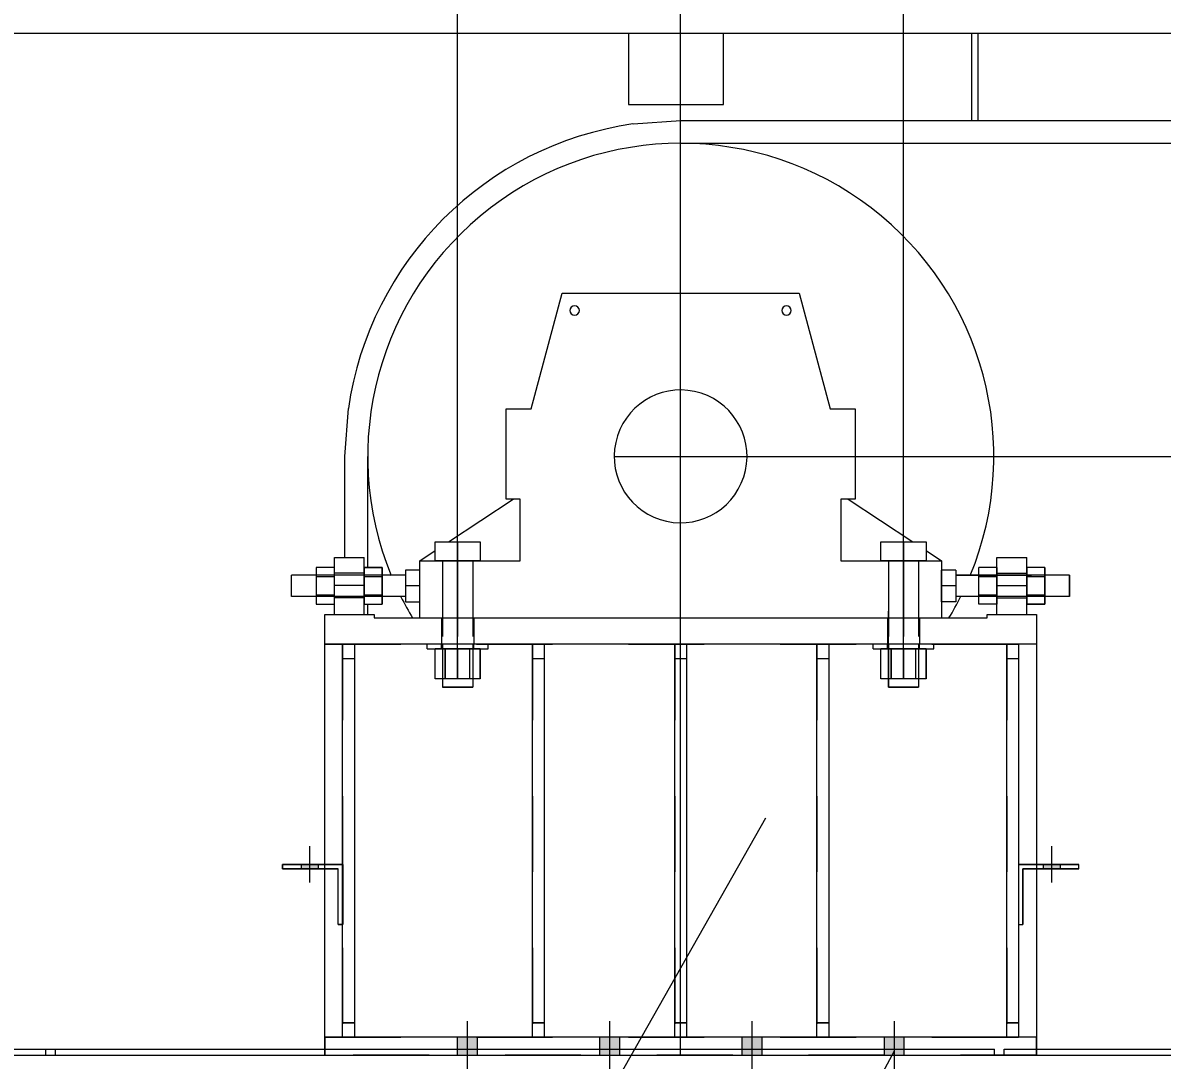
# Model space of a CAD drawing. Header units: millimetres. Extents: x 2 to 845, y 5 to 599.
# Drawn here: x 166.62 to 196.65, y 475.93 to 503.26 of the extents above; entities that cross this region are included whole.
import ezdxf

# ---------------------------------------------------------------- set-up
doc = ezdxf.new("R2010")
doc.units = ezdxf.units.MM
doc.linetypes.add('XKITLINE00', pattern=[0])
doc.linetypes.add('XKITLINE02', pattern=[4, 2, -2])
for name, color, linetype, lineweight in [('Cota', 4, 'Continuous', 0), ('Marca da peça', 2, 'Continuous', 0), ('Marca do parafuso', 4, 'Continuous', 0), ('Parafuso', 3, 'Continuous', 0), ('Peça', 2, 'Continuous', 0)]:
    doc.layers.add(name, color=color, linetype=linetype, lineweight=lineweight)
doc.styles.add('ROMANS', font='ROMANS__.TTF')
doc.styles.add('SIMPLEX', font='SIMPLEX_.TTF')

# ---------------------------------------------------------------- blocks, each defined once
blk = doc.blocks.new('*A568')
at = {"layer": 'Peça', "color": 7, "linetype": 'XKITLINE02', "lineweight": 0}
for p, q in [((180.05, 486.889), (180.05, 476.539)), ((180.05, 486.889), (180.362, 486.889)), ((180.362, 486.889), (180.362, 476.539)), ((180.05, 486.514), (180.362, 486.514)), ((180.362, 476.914), (180.05, 476.914)), ((180.362, 476.539), (180.05, 476.539))]:
    blk.add_line(p, q, dxfattribs=at)
blk = doc.blocks.new('*A569')
at = {"layer": 'Peça', "color": 7, "linetype": 'XKITLINE02', "lineweight": 0}
for p, q in [((175.05, 476.539), (175.05, 486.889)), ((175.05, 486.889), (175.362, 486.889)), ((175.362, 486.889), (175.362, 476.539)), ((175.05, 486.514), (175.362, 486.514)), ((175.05, 476.914), (175.362, 476.914)), ((175.05, 476.539), (175.362, 476.539))]:
    blk.add_line(p, q, dxfattribs=at)
blk = doc.blocks.new('*A570')
at = {"layer": 'Peça', "color": 7, "linetype": 'XKITLINE02', "lineweight": 0}
for p, q in [((175.05, 486.889), (175.05, 476.539)), ((175.05, 486.889), (175.362, 486.889)), ((175.362, 486.889), (175.362, 476.539)), ((175.05, 486.514), (175.362, 486.514)), ((175.362, 476.914), (175.05, 476.914)), ((175.362, 476.539), (175.05, 476.539))]:
    blk.add_line(p, q, dxfattribs=at)
blk = doc.blocks.new('*A571')
at = {"layer": 'Peça', "color": 7, "linetype": 'XKITLINE02', "lineweight": 0}
for p, q in [((177.486, 489.089), (177.486, 489.589)), ((177.486, 489.589), (178.676, 489.589)), ((178.081, 489.589), (178.081, 489.089)), ((178.676, 489.589), (178.676, 489.089)), ((178.676, 489.089), (177.486, 489.089)), ((177.684, 489.089), (177.684, 485.757)), ((178.478, 489.089), (178.478, 485.757)), ((178.478, 485.757), (177.684, 485.757))]:
    blk.add_line(p, q, dxfattribs=at)
blk = doc.blocks.new('*A572')
at = {"layer": 'Peça', "color": 7, "linetype": 'XKITLINE02', "lineweight": 0}
for p, q in [((177.486, 485.976), (177.486, 486.77)), ((178.676, 486.77), (177.486, 486.77)), ((177.756, 486.77), (177.756, 485.976)), ((178.081, 486.77), (178.081, 485.976)), ((178.406, 485.976), (178.406, 486.77)), ((178.676, 485.976), (178.676, 486.77)), ((178.676, 485.976), (177.486, 485.976))]:
    blk.add_line(p, q, dxfattribs=at)
blk = doc.blocks.new('*A574')
at = {"layer": 'Peça', "color": 7, "linetype": 'XKITLINE02', "lineweight": 0}
for p, q in [((192.293, 487.677), (192.293, 489.177)), ((192.293, 489.177), (193.081, 489.177)), ((193.081, 487.677), (193.081, 489.177)), ((192.293, 487.677), (193.081, 487.677))]:
    blk.add_line(p, q, dxfattribs=at)
blk = doc.blocks.new('*A575')
at = {"layer": 'Peça', "color": 7, "linetype": 'XKITLINE02', "lineweight": 0}
for p, q in [((193.556, 488.908), (193.081, 488.908)), ((193.081, 488.908), (193.081, 487.946)), ((193.556, 488.908), (193.556, 487.946)), ((193.556, 488.668), (193.081, 488.668)), ((193.556, 488.186), (193.081, 488.186)), ((193.556, 487.946), (193.081, 487.946))]:
    blk.add_line(p, q, dxfattribs=at)
blk = doc.blocks.new('*A576')
at = {"layer": 'Peça', "color": 7, "linetype": 'XKITLINE02', "lineweight": 0}
for p, q in [((190.831, 488.01), (190.831, 488.844)), ((191.206, 488.844), (190.831, 488.844)), ((191.206, 488.844), (191.206, 488.01)), ((191.206, 488.705), (194.206, 488.705)), ((194.206, 488.705), (194.206, 488.149)), ((191.206, 488.427), (190.831, 488.427)), ((191.206, 488.01), (190.831, 488.01)), ((194.206, 488.149), (191.206, 488.149))]:
    blk.add_line(p, q, dxfattribs=at)
blk = doc.blocks.new('*A577')
at = {"layer": 'Peça', "color": 7, "linetype": 'XKITLINE02', "lineweight": 0}
for p, q in [((174.581, 476.539), (174.581, 486.889)), ((174.581, 486.889), (193.331, 486.889)), ((193.331, 486.889), (193.331, 476.539)), ((193.331, 476.539), (174.581, 476.539))]:
    blk.add_line(p, q, dxfattribs=at)
blk = doc.blocks.new('*A578')
at = {"layer": 'Peça', "color": 7, "linetype": 'XKITLINE02', "lineweight": 0}
for p, q in [((192.55, 476.539), (192.55, 486.889)), ((192.55, 486.889), (192.862, 486.889)), ((192.862, 486.889), (192.862, 476.539)), ((192.55, 486.514), (192.862, 486.514)), ((192.55, 476.914), (192.862, 476.914)), ((192.55, 476.539), (192.862, 476.539))]:
    blk.add_line(p, q, dxfattribs=at)
blk = doc.blocks.new('*A579')
at = {"layer": 'Peça', "color": 7, "linetype": 'XKITLINE02', "lineweight": 0}
for p, q in [((192.55, 486.889), (192.55, 476.539)), ((192.55, 486.889), (192.862, 486.889)), ((192.862, 486.889), (192.862, 476.539)), ((192.55, 486.514), (192.862, 486.514)), ((192.862, 476.914), (192.55, 476.914)), ((192.862, 476.539), (192.55, 476.539))]:
    blk.add_line(p, q, dxfattribs=at)
blk = doc.blocks.new('*A580')
at = {"layer": 'Peça', "color": 7, "linetype": 'XKITLINE02', "lineweight": 0}
for p, q in [((187.55, 476.539), (187.55, 486.889)), ((187.55, 486.889), (187.862, 486.889)), ((187.862, 486.889), (187.862, 476.539)), ((187.55, 486.514), (187.862, 486.514)), ((187.55, 476.914), (187.862, 476.914)), ((187.55, 476.539), (187.862, 476.539))]:
    blk.add_line(p, q, dxfattribs=at)
blk = doc.blocks.new('*A581')
at = {"layer": 'Peça', "color": 7, "linetype": 'XKITLINE02', "lineweight": 0}
for p, q in [((174.581, 487.677), (175.881, 487.677)), ((174.581, 486.889), (174.581, 487.677)), ((175.881, 487.677), (175.881, 487.589)), ((192.031, 487.589), (192.031, 487.677)), ((192.031, 487.677), (193.331, 487.677)), ((193.331, 487.677), (193.331, 486.889)), ((175.881, 487.589), (192.031, 487.589)), ((193.331, 486.889), (174.581, 486.889))]:
    blk.add_line(p, q, dxfattribs=at)
blk = doc.blocks.new('*A582')
at = {"layer": 'Peça', "color": 7, "linetype": 'XKITLINE02', "lineweight": 0}
for p, q in [((189.236, 489.089), (189.236, 489.589)), ((189.236, 489.589), (190.426, 489.589)), ((189.831, 489.589), (189.831, 489.089)), ((190.426, 489.589), (190.426, 489.089)), ((190.426, 489.089), (189.236, 489.089)), ((189.434, 485.757), (189.434, 489.089)), ((190.228, 489.089), (190.228, 485.757)), ((190.228, 485.757), (189.434, 485.757))]:
    blk.add_line(p, q, dxfattribs=at)
blk = doc.blocks.new('*A583')
at = {"layer": 'Peça', "color": 7, "linetype": 'XKITLINE02', "lineweight": 0}
for p, q in [((189.236, 485.976), (189.236, 486.77)), ((190.426, 486.77), (189.236, 486.77)), ((189.506, 486.77), (189.506, 485.976)), ((189.831, 486.77), (189.831, 485.976)), ((190.156, 485.976), (190.156, 486.77)), ((190.426, 485.976), (190.426, 486.77)), ((190.426, 485.976), (189.236, 485.976))]:
    blk.add_line(p, q, dxfattribs=at)
blk = doc.blocks.new('*A584')
at = {"layer": 'Peça', "color": 7, "linetype": 'XKITLINE02', "lineweight": 0}
for p, q in [((189.031, 486.771), (189.031, 486.889)), ((190.631, 486.888), (189.031, 486.889)), ((189.031, 486.771), (190.631, 486.77)), ((189.406, 486.77), (189.406, 486.889)), ((190.256, 486.77), (190.256, 486.889)), ((190.631, 486.77), (190.631, 486.888))]:
    blk.add_line(p, q, dxfattribs=at)
blk = doc.blocks.new('*A585')
at = {"layer": 'Peça', "color": 7, "linetype": 'XKITLINE02', "lineweight": 0}
for p, q in [((189.236, 489.089), (189.236, 489.589)), ((189.236, 489.589), (190.426, 489.589)), ((189.831, 489.589), (189.831, 489.089)), ((190.426, 489.589), (190.426, 489.089)), ((190.426, 489.089), (189.236, 489.089)), ((189.434, 485.757), (189.434, 489.089)), ((190.228, 489.089), (190.228, 485.757)), ((190.228, 485.757), (189.434, 485.757))]:
    blk.add_line(p, q, dxfattribs=at)
blk = doc.blocks.new('*A586')
at = {"layer": 'Peça', "color": 7, "linetype": 'XKITLINE02', "lineweight": 0}
for p, q in [((175.618, 488.908), (175.618, 487.946)), ((176.093, 488.908), (175.618, 488.908)), ((176.093, 487.946), (176.093, 488.908)), ((176.093, 488.668), (175.618, 488.668)), ((176.093, 488.186), (175.618, 488.186)), ((175.618, 487.946), (176.093, 487.946))]:
    blk.add_line(p, q, dxfattribs=at)
blk = doc.blocks.new('*A587')
at = {"layer": 'Peça', "color": 7, "linetype": 'XKITLINE02', "lineweight": 0}
for p, q in [((174.356, 488.908), (174.356, 487.946)), ((174.831, 488.908), (174.356, 488.908)), ((174.831, 487.946), (174.831, 488.908)), ((174.831, 488.668), (174.356, 488.668)), ((174.831, 488.186), (174.356, 488.186)), ((174.356, 487.946), (174.831, 487.946))]:
    blk.add_line(p, q, dxfattribs=at)
blk = doc.blocks.new('*A588')
at = {"layer": 'Peça', "color": 7, "linetype": 'XKITLINE02', "lineweight": 0}
for p, q in [((176.706, 488.705), (173.706, 488.705)), ((173.706, 488.149), (173.706, 488.705)), ((176.706, 488.844), (176.706, 488.01)), ((177.081, 488.844), (176.706, 488.844)), ((177.081, 488.01), (177.081, 488.844)), ((177.081, 488.427), (176.706, 488.427)), ((176.706, 488.149), (173.706, 488.149)), ((176.706, 488.01), (177.081, 488.01))]:
    blk.add_line(p, q, dxfattribs=at)
blk = doc.blocks.new('*A593')
at = {"layer": 'Peça', "color": 7, "linetype": 'XKITLINE02', "lineweight": 0}
for p, q in [((187.55, 486.889), (187.55, 476.539)), ((187.55, 486.889), (187.862, 486.889)), ((187.862, 486.889), (187.862, 476.539)), ((187.55, 486.514), (187.862, 486.514)), ((187.862, 476.914), (187.55, 476.914)), ((187.862, 476.539), (187.55, 476.539))]:
    blk.add_line(p, q, dxfattribs=at)
blk = doc.blocks.new('*A594')
at = {"layer": 'Peça', "color": 7, "linetype": 'XKITLINE02', "lineweight": 0}
for p, q in [((183.8, 476.539), (183.8, 486.889)), ((183.8, 486.889), (184.112, 486.889)), ((184.112, 486.889), (184.112, 476.539)), ((183.8, 486.514), (184.112, 486.514)), ((183.8, 476.914), (184.112, 476.914)), ((183.8, 476.539), (184.112, 476.539))]:
    blk.add_line(p, q, dxfattribs=at)
blk = doc.blocks.new('*A595')
at = {"layer": 'Peça', "color": 7, "linetype": 'XKITLINE02', "lineweight": 0}
for p, q in [((183.8, 486.889), (183.8, 476.539)), ((183.8, 486.889), (184.112, 486.889)), ((184.112, 486.889), (184.112, 476.539)), ((183.8, 486.514), (184.112, 486.514)), ((184.112, 476.914), (183.8, 476.914)), ((184.112, 476.539), (183.8, 476.539))]:
    blk.add_line(p, q, dxfattribs=at)
blk = doc.blocks.new('*A596')
at = {"layer": 'Peça', "color": 7, "linetype": 'XKITLINE02', "lineweight": 0}
for p, q in [((180.05, 476.539), (180.05, 486.889)), ((180.05, 486.889), (180.362, 486.889)), ((180.362, 486.889), (180.362, 476.539)), ((180.05, 486.514), (180.362, 486.514)), ((180.05, 476.914), (180.362, 476.914)), ((180.05, 476.539), (180.362, 476.539))]:
    blk.add_line(p, q, dxfattribs=at)
blk = doc.blocks.new('*A600')
at = {"layer": 'Parafuso', "color": 7, "linetype": 'XKITLINE02', "lineweight": 0}
for p, q in [((175.618, 488.762), (174.831, 488.762)), ((175.618, 488.437), (174.831, 488.437)), ((175.618, 488.112), (174.831, 488.112))]:
    blk.add_line(p, q, dxfattribs=at)
blk = doc.blocks.new('*A601')
at = {"layer": 'Parafuso', "color": 7, "linetype": 'XKITLINE02', "lineweight": 0}
for p, q in [((192.293, 488.762), (193.081, 488.762)), ((192.293, 488.437), (193.081, 488.437)), ((192.293, 488.112), (193.081, 488.112))]:
    blk.add_line(p, q, dxfattribs=at)
blk = doc.blocks.new('*A602')
at = {"layer": 'Parafuso', "color": 7, "linetype": 'XKITLINE02', "lineweight": 0}
for p, q in [((178.331, 476.959), (178.331, 475.372)), ((178.331, 476.959), (178.331, 475.372)), ((182.081, 476.959), (182.081, 475.372)), ((182.081, 476.959), (182.081, 475.372)), ((185.831, 476.959), (185.831, 475.372)), ((185.831, 476.959), (185.831, 475.372)), ((189.581, 476.959), (189.581, 475.372)), ((189.581, 476.959), (189.581, 475.372)), ((178.068, 476.539), (178.068, 476.064)), ((178.068, 476.539), (178.068, 476.064)), ((178.593, 476.539), (178.593, 476.064)), ((178.593, 476.539), (178.593, 476.064)), ((181.818, 476.539), (181.818, 476.064)), ((181.818, 476.539), (181.818, 476.064)), ((182.343, 476.539), (182.343, 476.064)), ((182.343, 476.539), (182.343, 476.064)), ((185.568, 476.539), (185.568, 476.064)), ((185.568, 476.539), (185.568, 476.064)), ((186.093, 476.539), (186.093, 476.064)), ((186.093, 476.539), (186.093, 476.064)), ((189.318, 476.539), (189.318, 476.064)), ((189.318, 476.539), (189.318, 476.064)), ((189.843, 476.539), (189.843, 476.064)), ((189.843, 476.539), (189.843, 476.064))]:
    blk.add_line(p, q, dxfattribs=at)
blk = doc.blocks.new('*A603')
at = {"layer": 'Peça', "color": 7, "linetype": 'XKITLINE02', "lineweight": 0}
for p, q in [((174.831, 487.677), (174.831, 489.177)), ((174.831, 489.177), (175.618, 489.177)), ((175.618, 487.677), (175.618, 489.177)), ((174.831, 487.677), (175.618, 487.677))]:
    blk.add_line(p, q, dxfattribs=at)
blk = doc.blocks.new('*A604')
at = {"layer": 'Peça', "color": 7, "linetype": 'XKITLINE02', "lineweight": 0}
for p, q in [((189.236, 485.976), (189.236, 486.77)), ((190.426, 486.77), (189.236, 486.77)), ((189.506, 486.77), (189.506, 485.976)), ((189.831, 486.77), (189.831, 485.976)), ((190.156, 485.976), (190.156, 486.77)), ((190.426, 485.976), (190.426, 486.77)), ((190.426, 485.976), (189.236, 485.976))]:
    blk.add_line(p, q, dxfattribs=at)
blk = doc.blocks.new('*A605')
at = {"layer": 'Peça', "color": 7, "linetype": 'XKITLINE02', "lineweight": 0}
for p, q in [((189.031, 486.771), (189.031, 486.889)), ((190.631, 486.888), (189.031, 486.889)), ((189.031, 486.771), (190.631, 486.77)), ((189.406, 486.77), (189.406, 486.889)), ((190.256, 486.77), (190.256, 486.889)), ((190.631, 486.77), (190.631, 486.888))]:
    blk.add_line(p, q, dxfattribs=at)
blk = doc.blocks.new('*A606')
at = {"layer": 'Peça', "color": 7, "linetype": 'XKITLINE02', "lineweight": 0}
for p, q in [((177.281, 486.771), (177.281, 486.889)), ((178.881, 486.888), (177.281, 486.889)), ((177.281, 486.771), (178.881, 486.77)), ((177.656, 486.77), (177.656, 486.889)), ((178.506, 486.77), (178.506, 486.889)), ((178.881, 486.77), (178.881, 486.888))]:
    blk.add_line(p, q, dxfattribs=at)
blk = doc.blocks.new('*A627')
at = {"layer": 'Peça', "color": 7, "linetype": 'XKITLINE02', "lineweight": 0}
for p, q in [((192.859, 481.089), (192.859, 479.502)), ((192.859, 481.089), (194.447, 481.089)), ((192.859, 481.089), (194.447, 481.089)), ((194.447, 480.97), (194.447, 481.089)), ((192.978, 479.502), (192.978, 480.97)), ((192.978, 480.97), (194.447, 480.97)), ((192.978, 480.97), (194.447, 480.97)), ((192.859, 479.502), (192.978, 479.502)), ((192.859, 479.502), (192.978, 479.502))]:
    blk.add_line(p, q, dxfattribs=at)
blk = doc.blocks.new('*A630')
at = {"layer": 'Peça', "color": 7, "linetype": 'XKITLINE02', "lineweight": 0}
for p, q in [((173.465, 480.97), (173.465, 481.089)), ((173.465, 481.089), (175.053, 481.089)), ((173.465, 481.089), (175.053, 481.089)), ((175.053, 481.089), (175.053, 479.502)), ((174.934, 480.97), (173.465, 480.97)), ((173.465, 480.97), (174.934, 480.97)), ((174.934, 479.502), (174.934, 480.97)), ((174.934, 479.502), (175.053, 479.502)), ((174.934, 479.502), (175.053, 479.502))]:
    blk.add_line(p, q, dxfattribs=at)
blk = doc.blocks.new('*A631')
at = {"layer": 'Parafuso'}
blk.add_hatch(color=7, dxfattribs=at).paths.add_polyline_path([(193.507, 480.97), (193.507, 481.089), (193.957, 481.089), (193.957, 480.97)], flags=17)
at = {"layer": 'Parafuso', "color": 7, "linetype": 'XKITLINE00', "lineweight": 0}
for p, q in [((193.732, 481.565), (193.732, 480.613)), ((193.507, 481.089), (193.507, 480.97)), ((193.957, 481.089), (193.957, 480.97))]:
    blk.add_line(p, q, dxfattribs=at)
blk = doc.blocks.new('*A632')
at = {"layer": 'Parafuso'}
blk.add_hatch(color=7, dxfattribs=at).paths.add_polyline_path([(173.955, 480.97), (173.955, 481.089), (174.405, 481.089), (174.405, 480.97)], flags=17)
at = {"layer": 'Parafuso', "color": 7, "linetype": 'XKITLINE00', "lineweight": 0}
for p, q in [((174.18, 481.565), (174.18, 480.613)), ((173.955, 481.089), (173.955, 480.97)), ((174.405, 481.089), (174.405, 480.97))]:
    blk.add_line(p, q, dxfattribs=at)
blk = doc.blocks.new('*A633')
at = {"layer": 'Peça', "color": 7, "linetype": 'XKITLINE02', "lineweight": 0}
for p, q in [((177.486, 489.089), (177.486, 489.589)), ((177.486, 489.589), (178.676, 489.589)), ((178.081, 489.589), (178.081, 489.089)), ((178.676, 489.589), (178.676, 489.089)), ((178.676, 489.089), (177.486, 489.089)), ((177.684, 489.089), (177.684, 485.757)), ((178.478, 489.089), (178.478, 485.757)), ((178.478, 485.757), (177.684, 485.757))]:
    blk.add_line(p, q, dxfattribs=at)
blk = doc.blocks.new('*A634')
at = {"layer": 'Peça', "color": 7, "linetype": 'XKITLINE02', "lineweight": 0}
for p, q in [((177.281, 486.771), (177.281, 486.889)), ((178.881, 486.888), (177.281, 486.889)), ((177.281, 486.771), (178.881, 486.77)), ((177.656, 486.77), (177.656, 486.889)), ((178.506, 486.77), (178.506, 486.889)), ((178.881, 486.77), (178.881, 486.888))]:
    blk.add_line(p, q, dxfattribs=at)
blk = doc.blocks.new('*A635')
at = {"layer": 'Peça', "color": 7, "linetype": 'XKITLINE02', "lineweight": 0}
for p, q in [((177.486, 485.976), (177.486, 486.77)), ((178.676, 486.77), (177.486, 486.77)), ((177.756, 486.77), (177.756, 485.976)), ((178.081, 486.77), (178.081, 485.976)), ((178.406, 485.976), (178.406, 486.77)), ((178.676, 485.976), (178.676, 486.77)), ((178.676, 485.976), (177.486, 485.976))]:
    blk.add_line(p, q, dxfattribs=at)
blk = doc.blocks.new('*A636')
at = {"layer": 'Peça', "color": 7, "linetype": 'XKITLINE02', "lineweight": 0}
for p, q in [((174.581, 476.064), (174.581, 476.539)), ((174.581, 476.539), (193.331, 476.539)), ((193.331, 476.064), (193.331, 476.539)), ((174.581, 476.064), (193.331, 476.064))]:
    blk.add_line(p, q, dxfattribs=at)
blk = doc.blocks.new('*A689')
at = {"layer": 'Peça', "color": 4, "linetype": 'XKITLINE00', "lineweight": 0}
for p, q in [((174.581, 476.539), (174.581, 476.222)), ((193.331, 476.539), (174.581, 476.539)), ((193.331, 476.539), (193.331, 476.222))]:
    blk.add_line(p, q, dxfattribs=at)
at = {"layer": 'Peça', "color": 7, "linetype": 'XKITLINE02', "lineweight": 0}
for p, q in [((174.581, 476.222), (174.581, 476.064)), ((193.331, 476.064), (174.581, 476.064)), ((193.331, 476.222), (193.331, 476.064))]:
    blk.add_line(p, q, dxfattribs=at)
blk = doc.blocks.new('*A690')
at = {"layer": 'Peça', "color": 4, "linetype": 'XKITLINE00', "lineweight": 0}
for p, q in [((177.281, 486.771), (177.281, 486.889)), ((177.281, 486.771), (178.881, 486.77)), ((178.881, 486.888), (177.515, 486.889)), ((178.881, 486.77), (178.881, 486.888))]:
    blk.add_line(p, q, dxfattribs=at)
at = {"layer": 'Peça', "color": 7, "linetype": 'XKITLINE02', "lineweight": 0}
for p, q in [((177.515, 486.889), (177.281, 486.889)), ((177.656, 486.77), (177.656, 486.889)), ((178.506, 486.77), (178.506, 486.889))]:
    blk.add_line(p, q, dxfattribs=at)
blk = doc.blocks.new('*A691')
at = {"layer": 'Peça', "color": 4, "linetype": 'XKITLINE00', "lineweight": 0}
for p, q in [((177.486, 485.976), (177.486, 486.77)), ((177.775, 486.77), (177.486, 486.77)), ((178.081, 486.77), (178.081, 485.976)), ((178.676, 486.77), (178.676, 485.976)), ((178.676, 485.976), (177.486, 485.976))]:
    blk.add_line(p, q, dxfattribs=at)
at = {"layer": 'Peça', "color": 7, "linetype": 'XKITLINE02', "lineweight": 0}
for p, q in [((177.756, 485.976), (177.756, 486.77)), ((178.676, 486.77), (177.775, 486.77)), ((178.406, 485.976), (178.406, 486.77)), ((178.676, 486.77), (178.676, 486.77)), ((178.676, 486.77), (178.676, 486.77))]:
    blk.add_line(p, q, dxfattribs=at)
blk = doc.blocks.new('*A692')
at = {"layer": 'Peça', "color": 4, "linetype": 'XKITLINE00', "lineweight": 0}
for p, q in [((177.486, 489.089), (177.486, 489.589)), ((177.486, 489.589), (178.676, 489.589)), ((178.081, 489.589), (178.081, 489.089)), ((178.676, 489.589), (178.676, 489.089)), ((177.684, 486.889), (177.684, 486.889)), ((177.684, 486.77), (177.684, 486.77)), ((178.478, 486.889), (178.478, 486.889)), ((177.684, 485.976), (177.684, 485.757)), ((178.478, 485.976), (178.478, 485.757)), ((177.684, 485.757), (178.478, 485.757))]:
    blk.add_line(p, q, dxfattribs=at)
at = {"layer": 'Peça', "color": 7, "linetype": 'XKITLINE02', "lineweight": 0}
for p, q in [((178.676, 489.089), (177.486, 489.089)), ((177.684, 489.089), (177.684, 486.889)), ((178.478, 489.089), (178.478, 486.889)), ((177.684, 486.889), (177.684, 486.77)), ((177.684, 486.77), (177.684, 485.976)), ((178.478, 486.889), (178.478, 485.976))]:
    blk.add_line(p, q, dxfattribs=at)
blk = doc.blocks.new('*A693')
at = {"layer": 'Peça', "color": 7, "linetype": 'XKITLINE02', "lineweight": 0}
for p, q in [((177.281, 486.771), (177.281, 486.889)), ((178.881, 486.888), (177.281, 486.889)), ((177.281, 486.771), (178.881, 486.77)), ((177.656, 486.77), (177.656, 486.889)), ((178.506, 486.77), (178.506, 486.889)), ((178.881, 486.77), (178.881, 486.888))]:
    blk.add_line(p, q, dxfattribs=at)
blk = doc.blocks.new('*A694')
at = {"layer": 'Peça', "color": 7, "linetype": 'XKITLINE02', "lineweight": 0}
for p, q in [((177.486, 485.976), (177.486, 486.77)), ((178.676, 486.77), (177.486, 486.77)), ((177.756, 486.77), (177.756, 485.976)), ((178.081, 486.77), (178.081, 485.976)), ((178.406, 485.976), (178.406, 486.77)), ((178.676, 485.976), (178.676, 486.77)), ((178.676, 485.976), (177.486, 485.976))]:
    blk.add_line(p, q, dxfattribs=at)
blk = doc.blocks.new('*A695')
at = {"layer": 'Peça', "color": 7, "linetype": 'XKITLINE02', "lineweight": 0}
for p, q in [((177.486, 489.089), (177.486, 489.589)), ((177.486, 489.589), (178.676, 489.589)), ((178.081, 489.589), (178.081, 489.089)), ((178.676, 489.589), (178.676, 489.089)), ((178.676, 489.089), (177.486, 489.089)), ((177.684, 489.089), (177.684, 485.757)), ((178.478, 489.089), (178.478, 485.757)), ((178.478, 485.757), (177.684, 485.757))]:
    blk.add_line(p, q, dxfattribs=at)
blk = doc.blocks.new('*A696')
at = {"layer": 'Peça', "color": 4, "linetype": 'XKITLINE00', "lineweight": 0}
for p, q in [((189.031, 486.771), (189.031, 486.889)), ((189.031, 486.771), (190.631, 486.77)), ((190.631, 486.888), (189.525, 486.889)), ((190.631, 486.77), (190.631, 486.888))]:
    blk.add_line(p, q, dxfattribs=at)
at = {"layer": 'Peça', "color": 7, "linetype": 'XKITLINE02', "lineweight": 0}
for p, q in [((189.525, 486.889), (189.031, 486.889)), ((189.406, 486.77), (189.406, 486.889)), ((190.256, 486.77), (190.256, 486.889))]:
    blk.add_line(p, q, dxfattribs=at)
blk = doc.blocks.new('*A697')
at = {"layer": 'Peça', "color": 4, "linetype": 'XKITLINE00', "lineweight": 0}
for p, q in [((189.236, 485.976), (189.236, 486.77)), ((189.525, 486.77), (189.236, 486.77)), ((189.831, 486.77), (189.831, 485.976)), ((190.426, 486.77), (190.426, 485.976)), ((190.426, 485.976), (189.236, 485.976))]:
    blk.add_line(p, q, dxfattribs=at)
at = {"layer": 'Peça', "color": 7, "linetype": 'XKITLINE02', "lineweight": 0}
for p, q in [((189.506, 485.976), (189.506, 486.77)), ((190.426, 486.77), (189.525, 486.77)), ((190.156, 485.976), (190.156, 486.77)), ((190.426, 486.77), (190.426, 486.77)), ((190.426, 486.77), (190.426, 486.77))]:
    blk.add_line(p, q, dxfattribs=at)
blk = doc.blocks.new('*A698')
at = {"layer": 'Peça', "color": 4, "linetype": 'XKITLINE00', "lineweight": 0}
for p, q in [((189.236, 489.089), (189.236, 489.589)), ((189.236, 489.589), (190.426, 489.589)), ((189.831, 489.589), (189.831, 489.089)), ((190.426, 489.589), (190.426, 489.089)), ((189.434, 486.889), (189.434, 486.889)), ((189.434, 486.77), (189.434, 486.77)), ((190.228, 486.889), (190.228, 486.889)), ((189.434, 485.976), (189.434, 485.757)), ((190.228, 485.976), (190.228, 485.757)), ((189.434, 485.757), (190.228, 485.757))]:
    blk.add_line(p, q, dxfattribs=at)
at = {"layer": 'Peça', "color": 7, "linetype": 'XKITLINE02', "lineweight": 0}
for p, q in [((190.426, 489.089), (189.236, 489.089)), ((189.434, 489.089), (189.434, 486.889)), ((190.228, 489.089), (190.228, 486.889)), ((189.434, 486.889), (189.434, 486.77)), ((189.434, 486.77), (189.434, 485.976)), ((190.228, 486.889), (190.228, 485.976))]:
    blk.add_line(p, q, dxfattribs=at)
blk = doc.blocks.new('*A699')
at = {"layer": 'Peça', "color": 7, "linetype": 'XKITLINE02', "lineweight": 0}
for p, q in [((189.031, 486.771), (189.031, 486.889)), ((190.631, 486.888), (189.031, 486.889)), ((189.031, 486.771), (190.631, 486.77)), ((189.406, 486.77), (189.406, 486.889)), ((190.256, 486.77), (190.256, 486.889)), ((190.631, 486.77), (190.631, 486.888))]:
    blk.add_line(p, q, dxfattribs=at)
blk = doc.blocks.new('*A700')
at = {"layer": 'Peça', "color": 7, "linetype": 'XKITLINE02', "lineweight": 0}
for p, q in [((189.236, 485.976), (189.236, 486.77)), ((190.426, 486.77), (189.236, 486.77)), ((189.506, 486.77), (189.506, 485.976)), ((189.831, 486.77), (189.831, 485.976)), ((190.156, 485.976), (190.156, 486.77)), ((190.426, 485.976), (190.426, 486.77)), ((190.426, 485.976), (189.236, 485.976))]:
    blk.add_line(p, q, dxfattribs=at)
blk = doc.blocks.new('*A701')
at = {"layer": 'Peça', "color": 7, "linetype": 'XKITLINE02', "lineweight": 0}
for p, q in [((189.236, 489.089), (189.236, 489.589)), ((189.236, 489.589), (190.426, 489.589)), ((189.831, 489.589), (189.831, 489.089)), ((190.426, 489.589), (190.426, 489.089)), ((190.426, 489.089), (189.236, 489.089)), ((189.434, 489.089), (189.434, 485.757)), ((190.228, 489.089), (190.228, 485.757)), ((190.228, 485.757), (189.434, 485.757))]:
    blk.add_line(p, q, dxfattribs=at)
blk = doc.blocks.new('*A702')
at = {"layer": 'Parafuso'}
blk.add_hatch(color=7, dxfattribs=at).paths.add_polyline_path([(174.405, 481.089), (174.405, 480.97), (173.955, 480.97), (173.955, 481.089)], flags=17)
at = {"layer": 'Parafuso', "color": 7, "linetype": 'XKITLINE00', "lineweight": 0}
for p, q in [((174.18, 481.565), (174.18, 480.613)), ((173.955, 481.089), (173.955, 480.97)), ((174.405, 481.089), (174.405, 480.97))]:
    blk.add_line(p, q, dxfattribs=at)
blk = doc.blocks.new('*A703')
at = {"layer": 'Parafuso'}
blk.add_hatch(color=7, dxfattribs=at).paths.add_polyline_path([(193.957, 481.089), (193.957, 480.97), (193.507, 480.97), (193.507, 481.089)], flags=17)
at = {"layer": 'Parafuso', "color": 7, "linetype": 'XKITLINE00', "lineweight": 0}
for p, q in [((193.732, 481.565), (193.732, 480.613)), ((193.507, 481.089), (193.507, 480.97)), ((193.957, 481.089), (193.957, 480.97))]:
    blk.add_line(p, q, dxfattribs=at)
blk = doc.blocks.new('*A704')
at = {"layer": 'Peça', "color": 4, "linetype": 'XKITLINE00', "lineweight": 0}
for p, q in [((173.465, 481.089), (173.465, 481.089)), ((173.465, 481.089), (173.465, 480.97)), ((174.581, 481.089), (173.465, 481.089)), ((173.465, 480.97), (173.465, 480.97)), ((174.581, 480.97), (173.465, 480.97))]:
    blk.add_line(p, q, dxfattribs=at)
at = {"layer": 'Peça', "color": 7, "linetype": 'XKITLINE02', "lineweight": 0}
for p, q in [((173.465, 481.089), (175.053, 481.089)), ((175.053, 481.089), (174.581, 481.089)), ((175.053, 481.089), (175.053, 479.502)), ((174.934, 480.97), (173.465, 480.97)), ((174.934, 480.97), (174.581, 480.97)), ((174.934, 479.502), (174.934, 480.97)), ((175.053, 479.502), (174.934, 479.502)), ((174.934, 479.502), (175.053, 479.502))]:
    blk.add_line(p, q, dxfattribs=at)
blk = doc.blocks.new('*A705')
at = {"layer": 'Peça', "color": 7, "linetype": 'XKITLINE02', "lineweight": 0}
for p, q in [((192.859, 481.089), (192.859, 479.502)), ((193.331, 481.089), (192.859, 481.089)), ((192.859, 481.089), (194.447, 481.089)), ((192.978, 480.97), (192.978, 479.502)), ((193.331, 480.97), (192.978, 480.97)), ((192.978, 480.97), (194.447, 480.97)), ((192.859, 479.502), (192.978, 479.502)), ((192.859, 479.502), (192.978, 479.502))]:
    blk.add_line(p, q, dxfattribs=at)
at = {"layer": 'Peça', "color": 4, "linetype": 'XKITLINE00', "lineweight": 0}
for p, q in [((194.447, 481.089), (193.331, 481.089)), ((194.447, 480.97), (194.447, 481.089)), ((194.447, 480.97), (193.331, 480.97))]:
    blk.add_line(p, q, dxfattribs=at)
blk = doc.blocks.new('*A728')
at = {"layer": 'Peça', "color": 7, "linetype": 'XKITLINE02', "lineweight": 0}
for p, q in [((175.05, 486.889), (175.05, 476.539)), ((175.05, 486.889), (175.362, 486.889)), ((175.362, 486.889), (175.362, 476.539)), ((175.05, 486.514), (175.362, 486.514)), ((175.362, 476.914), (175.05, 476.914)), ((175.362, 476.539), (175.05, 476.539))]:
    blk.add_line(p, q, dxfattribs=at)
blk = doc.blocks.new('*A730')
at = {"layer": 'Peça', "color": 7, "linetype": 'XKITLINE02', "lineweight": 0}
for p, q in [((180.05, 486.889), (180.05, 476.539)), ((180.05, 486.889), (180.362, 486.889)), ((180.362, 486.889), (180.362, 476.539)), ((180.05, 486.514), (180.362, 486.514)), ((180.362, 476.914), (180.05, 476.914)), ((180.362, 476.539), (180.05, 476.539))]:
    blk.add_line(p, q, dxfattribs=at)
blk = doc.blocks.new('*A731')
at = {"layer": 'Peça', "color": 4, "linetype": 'XKITLINE00', "lineweight": 0}
for p, q in [((180.05, 476.539), (180.05, 486.889)), ((180.05, 486.889), (180.362, 486.889)), ((180.362, 486.889), (180.362, 476.539)), ((180.05, 476.539), (180.362, 476.539))]:
    blk.add_line(p, q, dxfattribs=at)
at = {"layer": 'Peça', "color": 7, "linetype": 'XKITLINE02', "lineweight": 0}
for p, q in [((180.05, 486.514), (180.362, 486.514)), ((180.05, 476.914), (180.362, 476.914))]:
    blk.add_line(p, q, dxfattribs=at)
blk = doc.blocks.new('*A732')
at = {"layer": 'Peça', "color": 7, "linetype": 'XKITLINE02', "lineweight": 0}
for p, q in [((187.55, 486.889), (187.55, 476.539)), ((187.55, 486.889), (187.862, 486.889)), ((187.862, 486.889), (187.862, 476.539)), ((187.55, 486.514), (187.862, 486.514)), ((187.862, 476.914), (187.55, 476.914)), ((187.862, 476.539), (187.55, 476.539))]:
    blk.add_line(p, q, dxfattribs=at)
blk = doc.blocks.new('*A733')
at = {"layer": 'Peça', "color": 4, "linetype": 'XKITLINE00', "lineweight": 0}
for p, q in [((183.8, 476.539), (183.8, 486.889)), ((183.8, 486.889), (184.112, 486.889)), ((184.112, 486.889), (184.112, 476.539)), ((183.8, 476.539), (184.112, 476.539))]:
    blk.add_line(p, q, dxfattribs=at)
at = {"layer": 'Peça', "color": 7, "linetype": 'XKITLINE02', "lineweight": 0}
for p, q in [((183.8, 486.514), (184.112, 486.514)), ((183.8, 476.914), (184.112, 476.914))]:
    blk.add_line(p, q, dxfattribs=at)
blk = doc.blocks.new('*A734')
at = {"layer": 'Peça', "color": 4, "linetype": 'XKITLINE00', "lineweight": 0}
for p, q in [((187.55, 476.539), (187.55, 486.889)), ((187.55, 486.889), (187.862, 486.889)), ((187.862, 486.889), (187.862, 476.539)), ((187.55, 476.539), (187.862, 476.539))]:
    blk.add_line(p, q, dxfattribs=at)
at = {"layer": 'Peça', "color": 7, "linetype": 'XKITLINE02', "lineweight": 0}
for p, q in [((187.55, 486.514), (187.862, 486.514)), ((187.55, 476.914), (187.862, 476.914))]:
    blk.add_line(p, q, dxfattribs=at)
blk = doc.blocks.new('*A735')
at = {"layer": 'Peça', "color": 7, "linetype": 'XKITLINE02', "lineweight": 0}
for p, q in [((192.55, 486.889), (192.55, 476.539)), ((192.55, 486.889), (192.862, 486.889)), ((192.862, 486.889), (192.862, 476.539)), ((192.55, 486.514), (192.862, 486.514)), ((192.862, 476.914), (192.55, 476.914)), ((192.862, 476.539), (192.55, 476.539))]:
    blk.add_line(p, q, dxfattribs=at)
blk = doc.blocks.new('*A736')
at = {"layer": 'Peça', "color": 4, "linetype": 'XKITLINE00', "lineweight": 0}
for p, q in [((192.55, 476.539), (192.55, 486.889)), ((192.55, 486.889), (192.862, 486.889)), ((192.862, 486.889), (192.862, 476.539)), ((192.55, 476.539), (192.862, 476.539))]:
    blk.add_line(p, q, dxfattribs=at)
at = {"layer": 'Peça', "color": 7, "linetype": 'XKITLINE02', "lineweight": 0}
for p, q in [((192.55, 486.514), (192.862, 486.514)), ((192.55, 476.914), (192.862, 476.914))]:
    blk.add_line(p, q, dxfattribs=at)
blk = doc.blocks.new('*A737')
at = {"layer": 'Peça', "color": 4, "linetype": 'XKITLINE00', "lineweight": 0}
for p, q in [((174.581, 487.677), (175.881, 487.677)), ((174.581, 486.889), (174.581, 487.677)), ((175.881, 487.677), (175.881, 487.589)), ((192.031, 487.589), (192.031, 487.677)), ((192.031, 487.677), (193.331, 487.677)), ((193.331, 487.677), (193.331, 486.889)), ((175.881, 487.589), (192.031, 487.589)), ((193.331, 486.889), (174.581, 486.889))]:
    blk.add_line(p, q, dxfattribs=at)
blk = doc.blocks.new('*A738')
at = {"layer": 'Parafuso'}
for points in [[(178.593, 476.539), (178.593, 476.064), (178.068, 476.064), (178.068, 476.539)], [(182.343, 476.539), (182.343, 476.064), (181.818, 476.064), (181.818, 476.539)], [(186.093, 476.539), (186.093, 476.064), (185.568, 476.064), (185.568, 476.539)], [(189.843, 476.539), (189.843, 476.064), (189.318, 476.064), (189.318, 476.539)]]:
    blk.add_hatch(color=7, dxfattribs=at).paths.add_polyline_path(points, flags=17)
at = {"layer": 'Parafuso', "color": 7, "linetype": 'XKITLINE00', "lineweight": 0}
for p, q in [((178.331, 476.959), (178.331, 475.372)), ((182.081, 476.959), (182.081, 475.372)), ((185.831, 476.959), (185.831, 475.372)), ((189.581, 476.959), (189.581, 475.372)), ((178.068, 476.539), (178.068, 476.064)), ((178.593, 476.539), (178.593, 476.064)), ((181.818, 476.539), (181.818, 476.064)), ((182.343, 476.539), (182.343, 476.064)), ((185.568, 476.539), (185.568, 476.064)), ((186.093, 476.539), (186.093, 476.064)), ((189.318, 476.539), (189.318, 476.064)), ((189.843, 476.539), (189.843, 476.064))]:
    blk.add_line(p, q, dxfattribs=at)
at = {"layer": 'Parafuso', "color": 7, "linetype": 'XKITLINE02', "lineweight": 0}
for p, q in [((178.331, 476.959), (178.331, 475.372)), ((182.081, 476.959), (182.081, 475.372)), ((185.831, 476.959), (185.831, 475.372)), ((189.581, 476.959), (189.581, 475.372)), ((178.068, 476.539), (178.068, 476.064)), ((178.593, 476.539), (178.593, 476.064)), ((181.818, 476.539), (181.818, 476.064)), ((182.343, 476.539), (182.343, 476.064)), ((185.568, 476.539), (185.568, 476.064)), ((186.093, 476.539), (186.093, 476.064)), ((189.318, 476.539), (189.318, 476.064)), ((189.843, 476.539), (189.843, 476.064))]:
    blk.add_line(p, q, dxfattribs=at)
blk = doc.blocks.new('*A739')
at = {"layer": 'Peça', "color": 4, "linetype": 'XKITLINE00', "lineweight": 0}
for p, q in [((192.293, 487.677), (192.293, 489.177)), ((192.293, 489.177), (193.081, 489.177)), ((193.081, 487.677), (193.081, 489.177))]:
    blk.add_line(p, q, dxfattribs=at)
at = {"layer": 'Peça', "color": 7, "linetype": 'XKITLINE02', "lineweight": 0}
blk.add_line((192.293, 487.677), (193.081, 487.677), dxfattribs=at)
blk = doc.blocks.new('*A740')
at = {"layer": 'Peça', "color": 4, "linetype": 'XKITLINE00', "lineweight": 0}
for p, q in [((193.556, 488.908), (193.081, 488.908)), ((193.556, 487.946), (193.556, 488.908)), ((193.556, 488.668), (193.081, 488.668)), ((193.556, 488.186), (193.081, 488.186)), ((193.081, 487.946), (193.556, 487.946))]:
    blk.add_line(p, q, dxfattribs=at)
at = {"layer": 'Peça', "color": 7, "linetype": 'XKITLINE02', "lineweight": 0}
blk.add_line((193.081, 488.908), (193.081, 487.946), dxfattribs=at)
blk = doc.blocks.new('*A743')
at = {"layer": 'Parafuso', "color": 7, "linetype": 'XKITLINE02', "lineweight": 0}
for p, q in [((192.293, 488.762), (193.081, 488.762)), ((192.293, 488.437), (193.081, 488.437)), ((192.293, 488.112), (193.081, 488.112))]:
    blk.add_line(p, q, dxfattribs=at)
blk = doc.blocks.new('*A744')
at = {"layer": 'Peça', "color": 7, "linetype": 'XKITLINE02', "lineweight": 0}
for p, q in [((183.8, 486.889), (183.8, 476.539)), ((183.8, 486.889), (184.112, 486.889)), ((184.112, 486.889), (184.112, 476.539)), ((183.8, 486.514), (184.112, 486.514)), ((184.112, 476.914), (183.8, 476.914)), ((184.112, 476.539), (183.8, 476.539))]:
    blk.add_line(p, q, dxfattribs=at)
blk = doc.blocks.new('*A745')
at = {"layer": 'Peça', "color": 4, "linetype": 'XKITLINE00', "lineweight": 0}
for p, q in [((174.581, 476.539), (174.581, 486.889)), ((193.331, 486.889), (193.331, 476.539))]:
    blk.add_line(p, q, dxfattribs=at)
at = {"layer": 'Peça', "color": 7, "linetype": 'XKITLINE02', "lineweight": 0}
for p, q in [((174.581, 486.889), (193.331, 486.889)), ((193.331, 476.539), (174.581, 476.539))]:
    blk.add_line(p, q, dxfattribs=at)
blk = doc.blocks.new('*A746')
at = {"layer": 'Peça', "color": 4, "linetype": 'XKITLINE00', "lineweight": 0}
for p, q in [((191.206, 488.844), (190.831, 488.844)), ((191.206, 488.844), (191.206, 488.01)), ((191.818, 488.705), (191.206, 488.705)), ((194.206, 488.705), (193.556, 488.705)), ((194.206, 488.149), (194.206, 488.705)), ((191.206, 488.427), (190.831, 488.427)), ((191.206, 488.01), (190.831, 488.01)), ((191.818, 488.149), (191.206, 488.149)), ((194.206, 488.149), (193.556, 488.149))]:
    blk.add_line(p, q, dxfattribs=at)
at = {"layer": 'Peça', "color": 7, "linetype": 'XKITLINE02', "lineweight": 0}
for p, q in [((190.831, 488.01), (190.831, 488.844)), ((193.556, 488.705), (191.818, 488.705)), ((193.556, 488.149), (191.818, 488.149))]:
    blk.add_line(p, q, dxfattribs=at)
blk = doc.blocks.new('*A747')
at = {"layer": 'Peça', "color": 4, "linetype": 'XKITLINE00', "lineweight": 0}
for p, q in [((174.356, 488.705), (173.706, 488.705)), ((173.706, 488.149), (173.706, 488.705)), ((176.706, 488.705), (176.093, 488.705)), ((176.706, 488.844), (176.706, 488.01)), ((177.081, 488.844), (176.706, 488.844)), ((177.081, 488.01), (177.081, 488.844)), ((177.081, 488.427), (176.706, 488.427)), ((174.356, 488.149), (173.706, 488.149)), ((176.706, 488.149), (176.093, 488.149)), ((176.706, 488.01), (177.081, 488.01))]:
    blk.add_line(p, q, dxfattribs=at)
at = {"layer": 'Peça', "color": 7, "linetype": 'XKITLINE02', "lineweight": 0}
for p, q in [((176.093, 488.705), (174.356, 488.705)), ((176.093, 488.149), (174.356, 488.149))]:
    blk.add_line(p, q, dxfattribs=at)
blk = doc.blocks.new('*A748')
at = {"layer": 'Parafuso', "color": 7, "linetype": 'XKITLINE02', "lineweight": 0}
for p, q in [((175.618, 488.762), (174.831, 488.762)), ((175.618, 488.437), (174.831, 488.437)), ((175.618, 488.112), (174.831, 488.112))]:
    blk.add_line(p, q, dxfattribs=at)
blk = doc.blocks.new('*A749')
at = {"layer": 'Peça', "color": 4, "linetype": 'XKITLINE00', "lineweight": 0}
for p, q in [((174.356, 488.908), (174.356, 487.946)), ((174.831, 488.908), (174.356, 488.908)), ((174.831, 488.668), (174.356, 488.668)), ((174.831, 488.186), (174.356, 488.186)), ((174.356, 487.946), (174.831, 487.946))]:
    blk.add_line(p, q, dxfattribs=at)
at = {"layer": 'Peça', "color": 7, "linetype": 'XKITLINE02', "lineweight": 0}
blk.add_line((174.831, 487.946), (174.831, 488.908), dxfattribs=at)
blk = doc.blocks.new('*A750')
at = {"layer": 'Peça', "color": 4, "linetype": 'XKITLINE00', "lineweight": 0}
for p, q in [((174.831, 487.677), (174.831, 489.177)), ((174.831, 489.177), (175.618, 489.177)), ((175.618, 487.677), (175.618, 489.177))]:
    blk.add_line(p, q, dxfattribs=at)
at = {"layer": 'Peça', "color": 7, "linetype": 'XKITLINE02', "lineweight": 0}
blk.add_line((174.831, 487.677), (175.618, 487.677), dxfattribs=at)
blk = doc.blocks.new('*A751')
at = {"layer": 'Peça', "color": 4, "linetype": 'XKITLINE00', "lineweight": 0}
for p, q in [((175.618, 488.908), (176.093, 488.908)), ((176.093, 488.908), (176.093, 487.946)), ((176.093, 488.668), (175.618, 488.668)), ((176.093, 488.186), (175.618, 488.186)), ((175.618, 487.946), (176.093, 487.946))]:
    blk.add_line(p, q, dxfattribs=at)
at = {"layer": 'Peça', "color": 7, "linetype": 'XKITLINE02', "lineweight": 0}
blk.add_line((175.618, 488.908), (175.618, 487.946), dxfattribs=at)
blk = doc.blocks.new('*A752')
at = {"layer": 'Peça', "color": 4, "linetype": 'XKITLINE00', "lineweight": 0}
for p, q in [((175.05, 476.539), (175.05, 486.889)), ((175.05, 486.889), (175.362, 486.889)), ((175.362, 486.889), (175.362, 476.539)), ((175.05, 476.539), (175.362, 476.539))]:
    blk.add_line(p, q, dxfattribs=at)
at = {"layer": 'Peça', "color": 7, "linetype": 'XKITLINE02', "lineweight": 0}
for p, q in [((175.05, 486.514), (175.362, 486.514)), ((175.05, 476.914), (175.362, 476.914))]:
    blk.add_line(p, q, dxfattribs=at)
blk = doc.blocks.new('*A789')
at = {"layer": 'Peça', "color": 1, "linetype": 'XKITLINE00', "lineweight": 0}
for start, end in [(337.623, 202.3759), (206.6255, 211.0639), (328.9361, 333.3734)]:
    blk.add_arc((183.961, 491.839), 8.25, start, end, dxfattribs=at)
blk = doc.blocks.new('*A866')
at = {"layer": 'Parafuso', "color": 7, "linetype": 'XKITLINE02', "lineweight": 0}
for p, q in [((178.081, 489.089), (178.081, 486.889)), ((178.081, 489.089), (178.081, 486.889)), ((189.831, 489.089), (189.831, 486.889)), ((189.831, 489.089), (189.831, 486.889)), ((177.656, 487.589), (177.656, 486.889)), ((177.656, 487.589), (177.656, 486.889)), ((178.506, 487.589), (178.506, 486.889)), ((178.506, 487.589), (178.506, 486.889)), ((189.406, 487.589), (189.406, 486.889)), ((189.406, 487.589), (189.406, 486.889)), ((190.256, 487.589), (190.256, 486.889)), ((190.256, 487.589), (190.256, 486.889))]:
    blk.add_line(p, q, dxfattribs=at)
blk = doc.blocks.new('*A870')
at = {"layer": 'Parafuso', "color": 7, "linetype": 'XKITLINE02', "lineweight": 0}
for p, q in [((178.081, 489.089), (178.081, 486.889)), ((178.081, 489.089), (178.081, 486.889)), ((189.831, 489.089), (189.831, 486.889)), ((189.831, 489.089), (189.831, 486.889)), ((177.656, 487.589), (177.656, 486.889)), ((177.656, 487.589), (177.656, 486.889)), ((178.506, 487.589), (178.506, 486.889)), ((178.506, 487.589), (178.506, 486.889)), ((189.406, 487.589), (189.406, 486.889)), ((189.406, 487.589), (189.406, 486.889)), ((190.256, 487.589), (190.256, 486.889)), ((190.256, 487.589), (190.256, 486.889))]:
    blk.add_line(p, q, dxfattribs=at)
blk = doc.blocks.new('*A879')
at = {"layer": 'Peça', "color": 1, "linetype": 'XKITLINE00', "lineweight": 0}
for p, q in [((180.014, 493.089), (180.831, 496.139)), ((180.831, 496.139), (187.081, 496.139)), ((187.081, 496.139), (187.897, 493.089)), ((179.356, 490.714), (179.356, 493.089)), ((179.356, 493.089), (180.014, 493.089)), ((187.897, 493.089), (188.556, 493.089)), ((188.556, 493.089), (188.556, 490.714)), ((177.839, 489.589), (179.543, 490.714)), ((179.731, 490.714), (179.356, 490.714)), ((179.731, 489.089), (179.731, 490.714)), ((188.556, 490.714), (188.181, 490.714)), ((188.181, 490.714), (188.181, 489.089)), ((188.368, 490.714), (190.073, 489.589)), ((177.081, 489.089), (177.486, 489.356)), ((190.426, 489.356), (190.831, 489.089)), ((177.081, 487.589), (177.081, 489.089)), ((177.081, 489.089), (179.731, 489.089)), ((188.181, 489.089), (190.831, 489.089)), ((190.831, 489.089), (190.831, 487.589))]:
    blk.add_line(p, q, dxfattribs=at)
for centre, radius, start, end in [((181.163, 495.682), 0.125, 135, 315), ((181.163, 495.682), 0.125, 315, 135), ((186.748, 495.682), 0.125, 135, 315), ((186.748, 495.682), 0.125, 315, 135), ((183.956, 491.839), 1.75, 342, 162), ((183.956, 491.839), 1.75, 162, 342)]:
    blk.add_arc(centre, radius, start, end, dxfattribs=at)
blk = doc.blocks.new('*A882')
at = {"layer": 'Peça', "color": 1, "linetype": 'XKITLINE00', "lineweight": 0}
for p, q in [((191.618, 502.989), (191.618, 500.691)), ((191.794, 500.691), (191.795, 502.989)), ((212.921, 500.689), (212.921, 502.989)), ((191.618, 500.691), (209.834, 500.689))]:
    blk.add_line(p, q, dxfattribs=at)
blk = doc.blocks.new('*A906')
at = {"layer": 'Peça', "color": 1, "linetype": 'XKITLINE00', "lineweight": 0}
blk.add_line((156.731, 502.989), (215.481, 502.989), dxfattribs=at)
blk = doc.blocks.new('*A909')
at = {"layer": 'Peça', "color": 1, "linetype": 'XKITLINE00', "lineweight": 0}
for p, q in [((142.481, 476.064), (142.481, 476.222)), ((142.481, 476.222), (167.231, 476.222)), ((142.481, 476.064), (167.231, 476.064)), ((167.231, 476.064), (167.231, 476.222))]:
    blk.add_line(p, q, dxfattribs=at)
blk = doc.blocks.new('*A957')
at = {"layer": 'Peça', "color": 1, "linetype": 'XKITLINE00', "lineweight": 0}
for p, q in [((167.231, 476.064), (167.481, 476.064)), ((192.231, 476.064), (192.481, 476.064))]:
    blk.add_line(p, q, dxfattribs=at)
blk = doc.blocks.new('*A1048')
at = {"layer": 'Peça', "color": 1, "linetype": 'XKITLINE00', "lineweight": 0}
for p, q in [((182.702, 500.599), (183.961, 500.689)), ((183.961, 500.689), (215.481, 500.689)), ((183.963, 500.089), (211.106, 500.089)), ((175.111, 491.839), (175.202, 493.099)), ((175.111, 489.177), (175.111, 491.839)), ((175.711, 488.908), (175.711, 491.838)), ((175.711, 487.677), (175.711, 487.946))]:
    blk.add_line(p, q, dxfattribs=at)
blk.add_arc((183.961, 491.839), 8.85, 98.1818, 171.8182, dxfattribs=at)
blk = doc.blocks.new('*A1062')
at = {"layer": 'Peça', "color": 1, "linetype": 'XKITLINE00', "lineweight": 0}
blk.add_line((167.231, 476.222), (167.481, 476.222), dxfattribs=at)
blk = doc.blocks.new('*A1065')
at = {"layer": 'Peça', "color": 1, "linetype": 'XKITLINE00', "lineweight": 0}
for p, q in [((167.481, 476.064), (167.481, 476.222)), ((167.481, 476.222), (192.231, 476.222)), ((167.481, 476.064), (192.231, 476.064)), ((192.231, 476.064), (192.231, 476.222))]:
    blk.add_line(p, q, dxfattribs=at)
blk = doc.blocks.new('*A1066')
at = {"layer": 'Peça', "color": 1, "linetype": 'XKITLINE00', "lineweight": 0}
for p, q in [((192.481, 476.064), (192.481, 476.222)), ((192.481, 476.222), (217.231, 476.222)), ((192.481, 476.064), (217.231, 476.064)), ((217.231, 476.064), (217.231, 476.222))]:
    blk.add_line(p, q, dxfattribs=at)
blk = doc.blocks.new('*A1127')
at = {"layer": 'Peça', "color": 1, "linetype": 'XKITLINE00', "lineweight": 0}
for p, q in [((182.587, 502.989), (182.587, 501.114)), ((185.087, 501.114), (185.087, 502.989)), ((182.587, 501.114), (185.087, 501.114))]:
    blk.add_line(p, q, dxfattribs=at)
blk = doc.blocks.new('*A1154')
at = {"layer": 'Peça', "color": 7, "linetype": 'XKITLINE02', "lineweight": 0}
for p, q in [((191.818, 487.946), (191.818, 488.908)), ((192.293, 488.908), (191.818, 488.908)), ((192.293, 488.908), (192.293, 487.946)), ((192.293, 488.668), (191.818, 488.668)), ((192.293, 488.186), (191.818, 488.186)), ((192.293, 487.946), (191.818, 487.946))]:
    blk.add_line(p, q, dxfattribs=at)
blk = doc.blocks.new('*A1155')
at = {"layer": 'Peça', "color": 4, "linetype": 'XKITLINE00', "lineweight": 0}
for p, q in [((191.818, 487.946), (191.818, 488.908)), ((192.293, 488.908), (191.818, 488.908)), ((192.293, 488.668), (191.818, 488.668)), ((192.293, 488.186), (191.818, 488.186)), ((192.293, 487.946), (191.818, 487.946))]:
    blk.add_line(p, q, dxfattribs=at)
at = {"layer": 'Peça', "color": 7, "linetype": 'XKITLINE02', "lineweight": 0}
blk.add_line((192.293, 488.908), (192.293, 487.946), dxfattribs=at)
blk = doc.blocks.new('*A1493')
at = {"layer": 'Cota', "color": 7, "linetype": 'XKITLINE00', "lineweight": 0}
blk.add_line((183.956, 476.539), (183.956, 545.715), dxfattribs=at)
blk = doc.blocks.new('*A1495')
at = {"layer": 'Marca do parafuso', "color": 7, "linetype": 'XKITLINE00', "lineweight": 0}
for p in [(189.581, 476.166), (160.514, 441.651)]:
    blk.add_line(p, (170.876, 441.651), dxfattribs=at)
at = {"layer": 'Marca do parafuso', "color": 3, "style": 'ROMANS', "width": 0.765}
for s, p in [('E125', (161.114, 448.551)), ('E212', (161.114, 445.251)), ('E222', (161.114, 442.251))]:
    blk.add_text(s, height=2.5, dxfattribs=at).set_placement(p)
blk = doc.blocks.new('*A1496')
at = {"layer": 'Marca da peça', "color": 7, "linetype": 'XKITLINE00', "lineweight": 0}
blk.add_line((186.192, 482.307), (170.341, 454.366), dxfattribs=at)
blk = doc.blocks.new('*A1504')
at = {"layer": 'Cota', "color": 7, "linetype": 'XKITLINE00', "lineweight": 0}
for p, q in [((204.565, 492.547), (205.979, 491.132)), ((182.206, 491.839), (207.272, 491.839)), ((205.272, 476.064), (205.272, 491.839)), ((204.565, 476.772), (205.979, 475.357)), ((203.036, 476.064), (207.272, 476.064))]:
    blk.add_line(p, q, dxfattribs=at)
at = {"layer": 'Cota', "color": 3}
for p in [(205.272, 491.839), (205.272, 476.064)]:
    blk.add_point(p, dxfattribs=at)
at = {"layer": 'Cota', "color": 3, "style": 'SIMPLEX', "width": 0.85}
blk.add_text('631', height=2.5, rotation=90.0002, dxfattribs=at).set_placement((204.472, 480.704))
blk = doc.blocks.new('*A1506')
at = {"layer": 'Cota', "color": 7, "linetype": 'XKITLINE00', "lineweight": 0}
for p, q in [((178.081, 485.976), (178.081, 536.915)), ((183.956, 476.064), (183.956, 536.915))]:
    blk.add_line(p, q, dxfattribs=at)
blk = doc.blocks.new('*A1507')
at = {"layer": 'Cota', "color": 7, "linetype": 'XKITLINE00', "lineweight": 0}
for p, q in [((183.956, 476.064), (183.956, 536.915)), ((189.831, 485.976), (189.831, 536.915))]:
    blk.add_line(p, q, dxfattribs=at)
blk = doc.blocks.new('*A1508')
at = {"layer": 'Cota', "color": 7, "linetype": 'XKITLINE00', "lineweight": 0}
blk.add_line((183.956, 476.539), (183.956, 545.715), dxfattribs=at)

msp = doc.modelspace()

# ---------------------------------------------------------------- block references
at = {"lineweight": 0}
for name in ['*A1493', '*A1508', '*A1506', '*A1507', '*A906', '*A1127', '*A882', '*A789', '*A1048', '*A879', '*A1504', '*A571', '*A633', '*A692', '*A695', '*A582', '*A585', '*A698', '*A701', '*A603', '*A750', '*A574', '*A739', '*A587', '*A749', '*A586', '*A751', '*A866', '*A870', '*A1154', '*A1155', '*A575', '*A740', '*A588', '*A747', '*A600', '*A748', '*A576', '*A746', '*A601', '*A743', '*A581', '*A737', '*A577', '*A745', '*A569', '*A570', '*A728', '*A752', '*A606', '*A634', '*A690', '*A693', '*A572', '*A635', '*A691', '*A694', '*A568', '*A596', '*A730', '*A731', '*A594', '*A595', '*A733', '*A744', '*A580', '*A593', '*A732', '*A734', '*A584', '*A605', '*A696', '*A699', '*A583', '*A604', '*A697', '*A700', '*A578', '*A579', '*A735', '*A736', '*A1496', '*A632', '*A702', '*A631', '*A703', '*A630', '*A704', '*A627', '*A705', '*A602', '*A738', '*A636', '*A689', '*A957', '*A909', '*A1495', '*A1062', '*A1065', '*A1066']:
    msp.add_blockref(name, (0, 0), dxfattribs=at)

doc.saveas('drawing.dxf')
